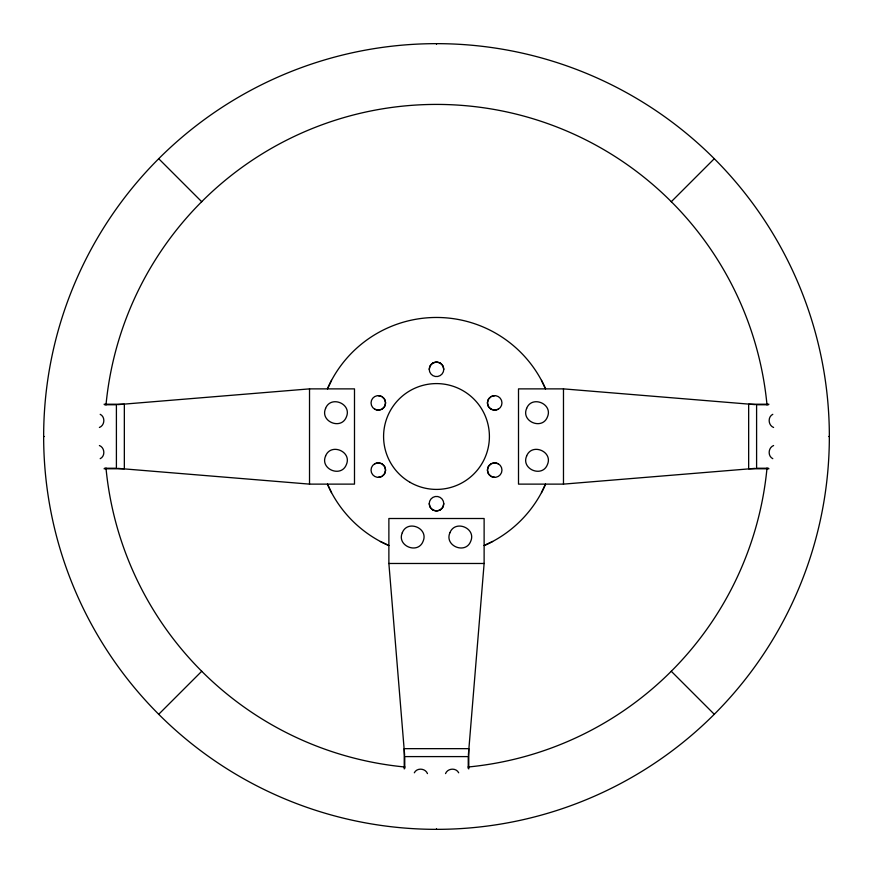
<?xml version="1.0" encoding="UTF-8"?>
<svg xmlns="http://www.w3.org/2000/svg" width="873" height="873" viewBox="0 0 873 873"><rect width="100%" height="100%" fill="white"/><g stroke="black" fill="none" stroke-linecap="round" stroke-linejoin="round"><path stroke-width="1.31" d="M468.354 755.254L484.122 563.478L484.122 518.507L388.878 518.507L388.878 563.478L404.646 755.254M429.221 369.301L430.203 365.678L432.844 363.004L436.5 362.033L440.156 363.004L442.797 365.678L443.779 369.301A7.279 7.279 0 0 1 432.866 375.608A7.279 7.279 0 0 1 432.866 363.004A7.279 7.279 0 0 1 443.779 369.301M443.779 503.699A7.279 7.279 0 0 1 432.866 509.996A7.279 7.279 0 0 1 432.866 497.392A7.279 7.279 0 0 1 443.779 503.699L442.797 507.322L440.156 509.996L436.5 510.967L432.844 509.996L430.203 507.322L429.221 503.699M327.495 388.878L331.511 380.377M541.489 492.623L545.505 484.122M414.315 772.801C416.923 767.509 425.38 768.175 427.475 773.609M445.525 773.609C447.62 768.175 456.077 767.509 458.685 772.801M158.711 714.289L201.739 671.261M671.261 201.739L714.289 158.711M99.391 427.475C104.825 425.38 105.491 416.923 100.199 414.315M100.199 458.685C105.491 456.077 104.825 447.62 99.391 445.525M772.801 414.315C767.509 416.923 768.175 425.38 773.609 427.475M773.609 445.525C768.175 447.62 767.509 456.077 772.801 458.685M484.122 545.505L492.623 541.489M498.319 409.197L494.696 410.179L491.052 409.197L488.378 406.556L487.429 402.9L488.378 399.277L491.052 396.604L494.696 395.633M374.67 463.792A7.279 7.279 0 0 1 385.582 470.1A7.279 7.279 0 0 1 374.67 476.396A7.279 7.279 0 0 1 374.67 463.792L378.304 462.821L381.948 463.803L384.622 466.444L385.571 470.1L384.622 473.723L381.948 476.396L378.304 477.367M117.746 404.646L309.522 388.878L354.493 388.878L354.493 484.122L309.522 484.122L117.746 468.354M755.254 404.646L563.478 388.878L518.507 388.878L518.507 484.122L563.478 484.122L755.254 468.354M104.073 404.221L124.337 404.221L124.337 468.779L104.073 468.779M768.927 404.221L748.663 404.221L748.663 468.779L768.927 468.779M104.498 404.756L116.404 404.756L116.404 468.244L104.498 468.244M768.502 404.756L756.596 404.756L756.596 468.244L768.502 468.244M43.65 436.5L44.239 436.5M828.761 436.5L829.35 436.5A392.85 392.85 0 0 0 240.075 96.281A392.85 392.85 0 0 0 240.075 776.719A392.85 392.85 0 0 0 829.35 436.5M388.878 563.478L484.122 563.478M378.304 395.633L381.948 396.604L384.622 399.277L385.571 402.9L384.622 406.556L381.948 409.197L378.304 410.179L374.681 409.197A7.279 7.279 0 0 1 374.67 396.604A7.279 7.279 0 0 1 385.582 402.9A7.279 7.279 0 0 1 374.67 409.208M494.696 477.367L491.052 476.396L488.378 473.723L487.429 470.1L488.378 466.444L491.052 463.803L494.696 462.821L498.319 463.803M380.377 541.489L388.878 545.505M158.711 158.711L201.739 201.739M671.261 671.261L714.289 714.289M541.489 380.377L545.505 388.878M327.495 484.122L331.511 492.623M563.478 388.878L563.478 484.122M468.779 768.927L468.779 748.663L404.221 748.663L404.221 768.927M468.244 768.502L468.244 756.596L404.756 756.596L404.756 768.502M436.5 43.65L436.5 44.239M436.5 828.761L436.5 829.35M309.522 388.878L309.522 484.122M545.461 484.439A119.044 119.044 0 0 1 484.439 545.461M388.561 545.461A119.044 119.044 0 0 1 327.539 484.439M327.539 388.561A119.044 119.044 0 0 1 545.461 388.561M767.007 468.059A332.002 332.002 0 0 1 468.059 767.007M404.941 767.007A332.002 332.002 0 0 1 105.993 468.059M105.993 404.941A332.002 332.002 0 0 1 767.007 404.941M325.585 408.389C319.758 421.528 341.19 430.4 346.363 416.988C352.19 403.861 330.758 394.978 325.585 408.389M325.585 456.012C319.758 469.139 341.19 478.022 346.363 464.611C352.19 451.472 330.758 442.6 325.585 456.012M402.3 532.726C396.473 545.865 417.905 554.737 423.078 541.325C428.905 528.198 407.473 519.315 402.3 532.726M449.922 532.726C444.095 545.865 465.527 554.737 470.7 541.325C476.527 528.198 455.095 519.315 449.922 532.726M526.637 408.389C520.81 421.528 542.242 430.4 547.415 416.988C553.242 403.861 531.81 394.978 526.637 408.389M526.637 456.012C520.81 469.139 542.242 478.022 547.415 464.611C553.242 451.472 531.81 442.6 526.637 456.012M491.052 409.208A7.279 7.279 0 0 0 501.964 402.9A7.279 7.279 0 0 0 491.052 396.604A7.279 7.279 0 0 0 491.052 409.208M491.052 476.396A7.279 7.279 0 0 0 501.964 470.1A7.279 7.279 0 0 0 491.052 463.792A7.279 7.279 0 0 0 491.052 476.396M410.048 482.322A52.904 52.904 0 0 0 489.404 436.5A52.904 52.904 0 0 0 410.048 390.678A52.904 52.904 0 0 0 410.048 482.322"/></g></svg>
